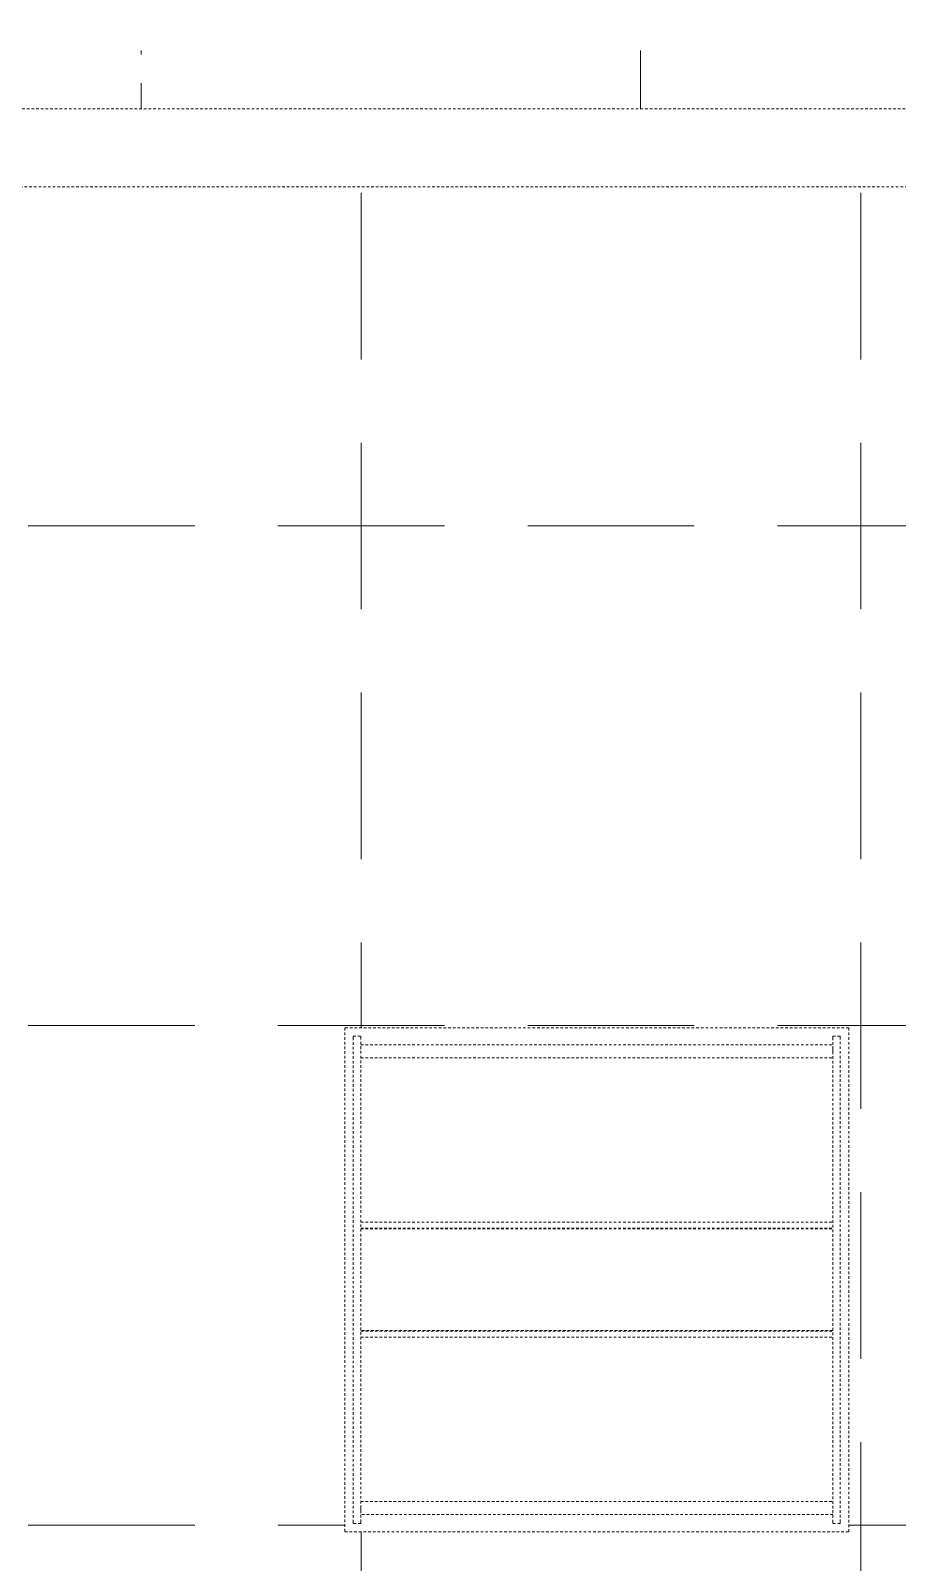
# Model space of a CAD drawing. Header units: inches. Extents: x 741 to 3125, y 9 to 2134.
# Drawn here: x 2976.2 to 3017.9, y 838.6 to 912.2 of the extents above; entities that cross this region are included whole.
import ezdxf

# ---------------------------------------------------------------- set-up
doc = ezdxf.new("R2010")
doc.units = ezdxf.units.IN
doc.header["$MEASUREMENT"] = 0
doc.linetypes.add('Demolished', pattern=[0.1875, 0.125, -0.0625])
for name, color, linetype, lineweight in [('A-CLNG', 13, 'Demolished', 9), ('A-CLNG-PATT', 13, 'Demolished', 9), ('E-LITE-EQPM', 33, 'Demolished', 9), ('I-WALL', 2, 'Continuous', 13)]:
    doc.layers.add(name, color=color, linetype=linetype, lineweight=lineweight)

# ---------------------------------------------------------------- blocks, each defined once
blk = doc.blocks.new('L-Recessed-Axis-Day-Acrylic - 2 x 2-4558112-Level XX  RCP DEMO')
at = {"layer": 'E-LITE-EQPM', "color": 7}
for p, q in [((-11.339, 11.699), (-11.699, 11.699)), ((-11.699, 11.639), (-11.699, 11.699)), ((-11.699, 11.699), (-11.699, 11.639)), ((-11.699, -11.639), (-11.699, 11.639)), ((-11.339, 11.639), (-11.339, 11.699)), ((-11.339, 11.699), (-11.339, 11.639)), ((-11.339, 11.639), (-11.339, -11.639)), ((11.339, 11.279), (-11.339, 11.279)), ((-11.339, 11.195), (-11.339, 11.216)), ((-11.339, 10.993), (-11.339, 11.195)), ((11.699, 11.699), (11.339, 11.699)), ((11.339, 11.639), (11.339, 11.699)), ((11.339, 11.699), (11.339, 11.639)), ((11.339, -11.639), (11.339, 11.639)), ((11.339, 11.216), (11.339, 11.195)), ((11.339, 11.195), (11.339, 10.993)), ((11.699, 11.639), (11.699, 11.699)), ((11.699, 11.699), (11.699, 11.639)), ((11.699, 11.639), (11.699, -11.639)), ((-11.339, 10.971), (-11.339, 10.993)), ((-11.339, 10.655), (11.339, 10.655)), ((11.339, 10.993), (11.339, 10.971)), ((-11.339, 2.759), (11.339, 2.759)), ((-11.339, 2.474), (11.339, 2.474)), ((11.339, 2.439), (-11.339, 2.439)), ((-11.339, -2.439), (11.339, -2.439)), ((-11.339, -2.474), (11.339, -2.474)), ((-11.339, -2.759), (11.339, -2.759)), ((-11.339, -10.655), (11.339, -10.655)), ((-11.339, -10.993), (-11.339, -10.971)), ((-11.339, -11.195), (-11.339, -10.993)), ((11.339, -10.971), (11.339, -10.993)), ((11.339, -10.993), (11.339, -11.195)), ((-11.699, -11.639), (-11.699, -11.699)), ((-11.699, -11.699), (-11.699, -11.639)), ((-11.699, -11.699), (-11.339, -11.699)), ((-11.339, -11.216), (-11.339, -11.195)), ((-11.339, -11.279), (11.339, -11.279)), ((-11.339, -11.639), (-11.339, -11.699)), ((-11.339, -11.699), (-11.339, -11.639)), ((11.339, -11.195), (11.339, -11.216)), ((11.339, -11.639), (11.339, -11.699)), ((11.339, -11.699), (11.339, -11.639)), ((11.339, -11.699), (11.699, -11.699)), ((11.699, -11.639), (11.699, -11.699)), ((11.699, -11.699), (11.699, -11.639))]:
    blk.add_line(p, q, dxfattribs=at)

msp = doc.modelspace()

# ---------------------------------------------------------------- hatches: boundary and pattern name
at = {"layer": 'A-CLNG-PATT', "lineweight": 13}
h = msp.add_hatch(dxfattribs=at)
h.set_pattern_fill('FP_6', color=10, style=0, pattern_type=2)
h.set_pattern_definition([(90, (3029.517, 991.19), (24, 24), [4, -4, 8, -4, -4]), (90, (3029.517, 991.19), (24, 24), [-20, 4, 0]), (0, (3029.517, 991.19), (24, -24), [4, -4, 8, -4, -4]), (0, (3029.517, 991.19), (24, -24), [-20, 4, 0])])
h.paths.add_polyline_path([(3105.499, 899.899), (3105.499, 945.575), (3102.717, 945.575), (3102.717, 971.042), (3086.592, 971.042), (3086.592, 995.042), (3105.499, 995.042), (3105.499, 1066.963), (3089.436, 1066.963), (3089.436, 1082.48), (2953.535, 1082.48), (2953.535, 1065.525), (2957.154, 1065.525), (2957.154, 947.274), (2957.904, 947.274), (2957.904, 911.024), (2993.904, 911.024), (2993.904, 909.649), (2957.904, 909.649), (2957.904, 908.417), (3086.996, 908.381), (3086.996, 904.667), (3086.904, 904.667), (3086.904, 899.899), (3102.717, 899.899)], flags=0)
h.paths.add_polyline_path([(3058.57, 942.49), (3053.952, 942.49), (3053.952, 942.85), (3054.313, 942.85), (3054.313, 989.529), (3053.952, 989.529), (3053.952, 989.889), (3077.231, 989.889), (3077.231, 989.529), (3076.87, 989.529), (3076.87, 942.85), (3077.231, 942.85), (3077.231, 942.49), (3062.832, 942.49)], flags=0)
h.paths.add_polyline_path([(2981.952, 942.49), (2981.952, 942.85), (2982.313, 942.85), (2982.313, 989.529), (2981.952, 989.529), (2981.952, 989.889), (3005.231, 989.889), (3005.231, 989.529), (3004.87, 989.529), (3004.87, 942.85), (3005.231, 942.85), (3005.231, 942.49), (2982.361, 942.49)], flags=0)
h.paths.add_polyline_path([(3062.833, 942.85), (3063.118, 942.85), (3063.118, 989.529), (3062.833, 989.529), (3062.833, 951.182)], flags=0)
h.paths.add_polyline_path([(2991.118, 942.85), (2991.118, 989.529), (2990.833, 989.529), (2990.833, 942.85)], flags=0)
h.paths.add_polyline_path([(2996.066, 942.85), (2996.35, 942.85), (2996.35, 989.529), (2996.066, 989.529), (2996.066, 951.182)], flags=0)
h.paths.add_polyline_path([(3068.35, 942.85), (3068.35, 989.529), (3068.066, 989.529), (3068.066, 942.85)], flags=0)
h.paths.add_polyline_path([(2996.351, 1015.49), (2981.952, 1015.49), (2981.952, 1015.85), (2982.313, 1015.85), (2982.313, 1062.529), (2981.952, 1062.529), (2981.952, 1062.889), (3005.231, 1062.889), (3005.231, 1062.529), (3004.87, 1062.529), (3004.87, 1015.85), (3005.231, 1015.85), (3005.231, 1015.49), (2996.662, 1015.49)], flags=0)
h.paths.add_polyline_path([(3076.822, 1015.49), (3053.952, 1015.49), (3053.952, 1015.85), (3054.313, 1015.85), (3054.313, 1062.529), (3053.952, 1062.529), (3053.952, 1062.889), (3077.231, 1062.889), (3077.231, 1062.529), (3076.87, 1062.529), (3076.87, 1015.85), (3077.231, 1015.85), (3077.231, 1015.49)], flags=0)
h.paths.add_polyline_path([(2991.118, 1015.85), (2991.118, 1062.529), (2990.833, 1062.529), (2990.833, 1015.85)], flags=0)
h.paths.add_polyline_path([(2996.066, 1015.85), (2996.35, 1015.85), (2996.35, 1062.529), (2996.066, 1062.529), (2996.066, 1022.517)], flags=0)
h.paths.add_polyline_path([(3068.35, 1015.85), (3068.35, 1062.529), (3068.066, 1062.529), (3068.066, 1015.85)], flags=0)
h.paths.add_polyline_path([(3062.833, 1015.85), (3063.118, 1015.85), (3063.118, 1062.529), (3062.833, 1062.529), (3062.833, 1022.517)], flags=0)
h = msp.add_hatch(dxfattribs=at)
h.set_pattern_fill('FP_2', color=10, style=0, pattern_type=2)
h.set_pattern_definition([(0, (3016.096, 816.36), (24, -24), [4, -4, 8, -4, -4]), (0, (3016.096, 816.36), (24, -24), [-20, 4, 0]), (270, (3016.096, 816.36), (-24, -24), [4, -4, 8, -4, -4]), (270, (3016.096, 816.36), (-24, -24), [-20, 4, 0])])
h.paths.add_polyline_path([(2943.331, 728.05), (3086.279, 728.05), (3086.279, 739.05), (3105.499, 739.05), (3105.499, 875.899), (3085.996, 875.899), (3085.996, 904.667), (2935.612, 904.667), (2935.612, 903.917), (2899.362, 903.917), (2899.362, 867.917), (2897.987, 867.917), (2897.987, 903.917), (2896.362, 903.917), (2896.362, 904.667), (2893.862, 904.667), (2893.862, 728.05)], flags=0)
h.paths.add_polyline_path([(3064.949, 768.07), (3040.738, 768.07), (3040.738, 792.281), (3064.949, 792.281), (3064.949, 772.844)], flags=0)
h.paths.add_polyline_path([(2947.987, 768.07), (2943.331, 768.07), (2943.331, 792.281), (2967.541, 792.281), (2967.541, 768.07), (2954.071, 768.07)], flags=0)
h.paths.add_polyline_path([(3015.541, 768.07), (2991.331, 768.07), (2991.331, 792.281), (3015.541, 792.281), (3015.541, 772.844)], flags=0)
h.paths.add_polyline_path([(2960.156, 840.07), (2943.331, 840.07), (2943.331, 864.281), (2967.541, 864.281), (2967.541, 840.07), (2966.24, 840.07)], flags=0)
h.paths.add_polyline_path([(3064.949, 840.07), (3040.738, 840.07), (3040.738, 864.281), (3064.949, 864.281), (3064.949, 844.179)], flags=0)
h.paths.add_polyline_path([(3014.915, 840.07), (2991.331, 840.07), (2991.331, 864.281), (3015.541, 864.281), (3015.541, 840.07)], flags=0)

# ---------------------------------------------------------------- linework, layer by layer
at = {"layer": 'A-CLNG', "color": 7}
for p, q in [((3015.541, 864.281), (2991.331, 864.281)), ((2991.331, 864.281), (2991.331, 840.07)), ((3015.541, 840.07), (3015.541, 864.281)), ((2991.331, 840.07), (3015.541, 840.07))]:
    msp.add_line(p, q, dxfattribs=at)
at = {"layer": 'I-WALL', "color": 250, "linetype": 'Demolished', "lineweight": 20}
for p, q in [((2957.154, 908.417), (3086.996, 908.417)), ((3086.996, 904.667), (2935.237, 904.667))]:
    msp.add_line(p, q, dxfattribs=at)

# ---------------------------------------------------------------- block references
at = {"layer": 'E-LITE-EQPM', "color": 7, "extrusion": (0, 0, -1), "rotation": 180}
msp.add_blockref('L-Recessed-Axis-Day-Acrylic - 2 x 2-4558112-Level XX  RCP DEMO', (-3003.436, 852.175), dxfattribs=at)

doc.saveas('drawing.dxf')
